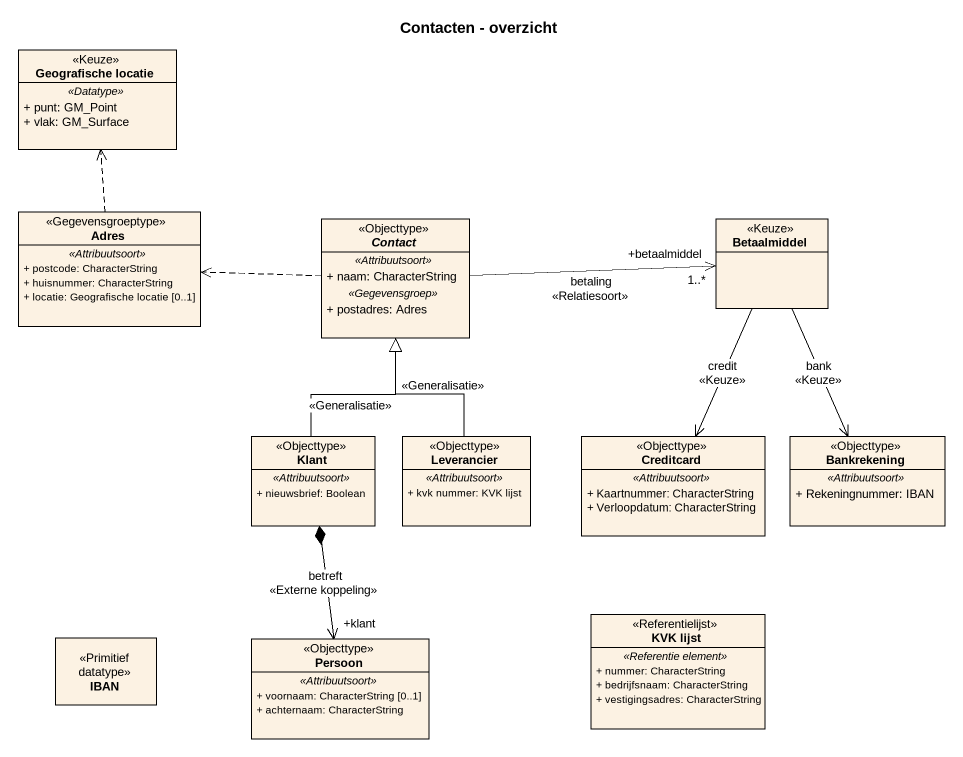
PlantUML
@startuml
title Contacten - overzicht
hide circle
hide empty members
skinparam classAttributeIconSize 0
class "Geografische locatie" as Geografische_locatie <<Keuze>> {
  .. <<Datatype>> ..
  + punt: GM_Point
  + vlak: GM_Surface
}
class Adres <<Gegevensgroeptype>> {
  .. <<Attribuutsoort>> ..
  + postcode: CharacterString
  + huisnummer: CharacterString
  + locatie: Geografische locatie [0..1]
}
abstract class Contact <<Objecttype>> {
  .. <<Attribuutsoort>> ..
  + naam: CharacterString
  .. <<Gegevensgroep>> ..
  + postadres: Adres
}
class Betaalmiddel <<Keuze>>
class Klant <<Objecttype>> {
  .. <<Attribuutsoort>> ..
  + nieuwsbrief: Boolean
}
class Leverancier <<Objecttype>> {
  .. <<Attribuutsoort>> ..
  + kvk nummer: KVK lijst
}
class Creditcard <<Objecttype>> {
  .. <<Attribuutsoort>> ..
  + Kaartnummer: CharacterString
  + Verloopdatum: CharacterString
}
class Bankrekening <<Objecttype>> {
  .. <<Attribuutsoort>> ..
  + Rekeningnummer: IBAN
}
class IBAN <<Primitief datatype>>
class Persoon <<Objecttype>> {
  .. <<Attribuutsoort>> ..
  + voornaam: CharacterString [0..1]
  + achternaam: CharacterString
}
class "KVK lijst" as KVK_lijst <<Referentielijst>> {
  .. <<Referentie element>> ..
  + nummer: CharacterString
  + bedrijfsnaam: CharacterString
  + vestigingsadres: CharacterString
}
Adres .up.> Geografische_locatie
Contact .left.> Adres
Contact -right-> "+betaalmiddel\n1..*" Betaalmiddel : betaling\n<<Relatiesoort>>
Betaalmiddel --> Creditcard : credit\n<<Keuze>>
Betaalmiddel --> Bankrekening : bank\n<<Keuze>>
Klant -up-|> Contact : <<Generalisatie>>
Klant *--> "+klant" Persoon : betreft\n<<Externe koppeling>>
Leverancier -up-|> Contact : <<Generalisatie>>
@enduml
